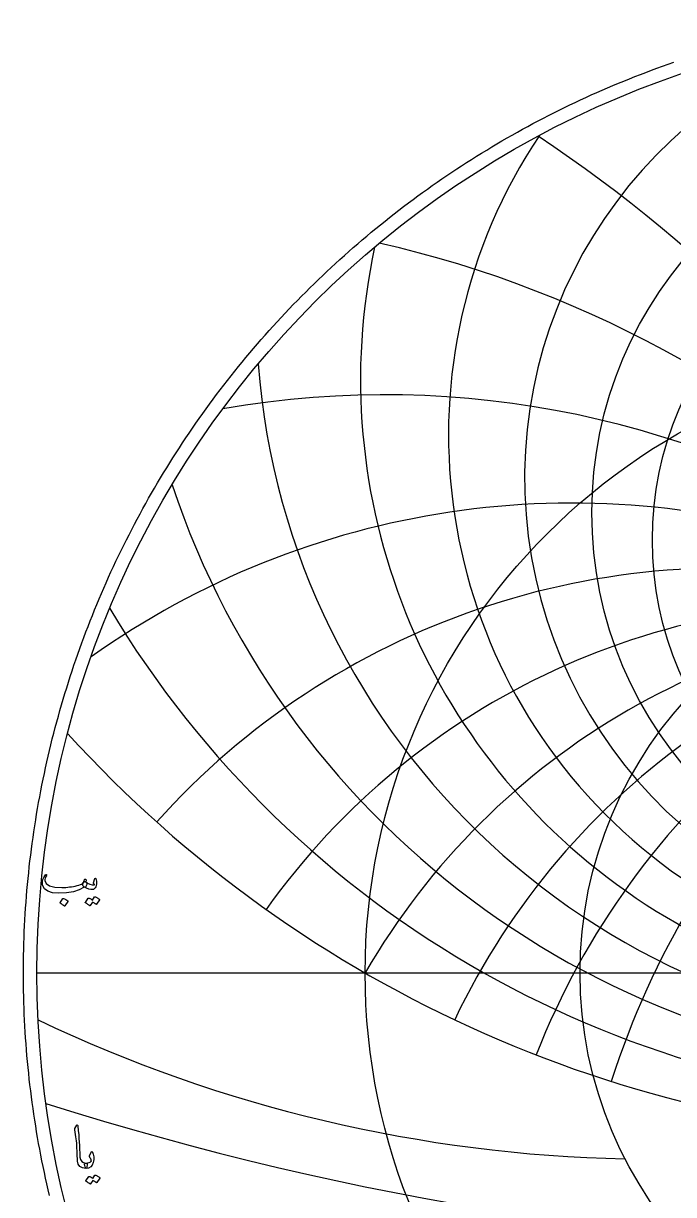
# Model space of a CAD drawing. Header units: millimetres. Extents: x -62 to 62, y -62 to 63.
# Drawn here: x -61.6 to -20.1, y -14.2 to 60.8 of the extents above; entities that cross this region are included whole.
import ezdxf

# ---------------------------------------------------------------- set-up
doc = ezdxf.new("R2010")
doc.units = ezdxf.units.MM
for name, color, linetype in [('CUT_OUTER', 1, 'Continuous'), ('ENGRAVE', 7, 'Continuous'), ('ENGRAVE_FINE', 8, 'Continuous'), ('TEXT', 5, 'Continuous')]:
    doc.layers.add(name, color=color, linetype=linetype)

msp = doc.modelspace()

# ---------------------------------------------------------------- linework, layer by layer
at = {"layer": 'CUT_OUTER'}
msp.add_lwpolyline([(-59.9453, -14.2361), (-60.0315, -13.868), (-60.1154, -13.4994), (-60.1971, -13.1303), (-60.2766, -12.7606), (-60.3537, -12.3906), (-60.4286, -12.02), (-60.5012, -11.649), (-60.5716, -11.2775), (-60.6396, -10.9057), (-60.7054, -10.5334), (-60.7689, -10.1607), (-60.8301, -9.7876), (-60.889, -9.4142), (-60.9456, -9.0404), (-61, -8.6663), (-61.052, -8.2919), (-61.1017, -7.9171), (-61.1491, -7.542), (-61.1943, -7.1667), (-61.2371, -6.7911), (-61.2776, -6.4152), (-61.3158, -6.0391), (-61.3517, -5.6627), (-61.3853, -5.2862), (-61.4166, -4.9094), (-61.4456, -4.5325), (-61.4722, -4.1554), (-61.4966, -3.7781), (-61.5186, -3.4007), (-61.5383, -3.0232), (-61.5557, -2.6455), (-61.5708, -2.2678), (-61.5835, -1.89), (-61.5939, -1.512), (-61.6021, -1.1341), (-61.6079, -0.7561), (-61.6113, -0.378), (-61.6125, 0), (-61.6113, 0.378), (-61.6079, 0.7561), (-61.6021, 1.1341), (-61.5939, 1.512), (-61.5835, 1.89), (-61.5708, 2.2678), (-61.5557, 2.6455), (-61.5383, 3.0232), (-61.5186, 3.4007), (-61.4966, 3.7781), (-61.4722, 4.1554), (-61.4456, 4.5325), (-61.4166, 4.9094), (-61.3853, 5.2862), (-61.3517, 5.6627), (-61.3158, 6.0391), (-61.2776, 6.4152), (-61.2371, 6.7911), (-61.1943, 7.1667), (-61.1491, 7.542), (-61.1017, 7.9171), (-61.052, 8.2919), (-61, 8.6663), (-60.9456, 9.0404), (-60.889, 9.4142), (-60.8301, 9.7876), (-60.7689, 10.1607), (-60.7054, 10.5334), (-60.6396, 10.9057), (-60.5716, 11.2775), (-60.5012, 11.649), (-60.4286, 12.02), (-60.3537, 12.3906), (-60.2766, 12.7606), (-60.1971, 13.1303), (-60.1154, 13.4994), (-60.0315, 13.868), (-59.9453, 14.2361), (-59.8568, 14.6036), (-59.7661, 14.9706), (-59.6731, 15.3371), (-59.5778, 15.7029), (-59.4804, 16.0682), (-59.3807, 16.4328), (-59.2787, 16.7969), (-59.1745, 17.1603), (-59.0681, 17.5231), (-58.9595, 17.8852), (-58.8486, 18.2466), (-58.7356, 18.6073), (-58.6203, 18.9674), (-58.5028, 19.3267), (-58.3831, 19.6853), (-58.2612, 20.0432), (-58.1372, 20.4003), (-58.0109, 20.7566), (-57.8824, 21.1122), (-57.7518, 21.4669), (-57.619, 21.8209), (-57.484, 22.174), (-57.3469, 22.5263), (-57.2076, 22.8778), (-57.0661, 23.2284), (-56.9225, 23.5781), (-56.7768, 23.9269), (-56.6289, 24.2748), (-56.4789, 24.6218), (-56.3267, 24.9679), (-56.1725, 25.3131), (-56.0161, 25.6573), (-55.8576, 26.0005), (-55.697, 26.3427), (-55.5344, 26.684), (-55.3696, 27.0242), (-55.2027, 27.3635), (-55.0338, 27.7017), (-54.8628, 28.0388), (-54.6897, 28.3749), (-54.5146, 28.71), (-54.3374, 29.0439), (-54.1581, 29.3768), (-53.9769, 29.7085), (-53.7936, 30.0392), (-53.6082, 30.3687), (-53.4209, 30.6971), (-53.2315, 31.0243), (-53.0402, 31.3503), (-52.8468, 31.6752), (-52.6515, 31.9988), (-52.4541, 32.3213), (-52.2548, 32.6425), (-52.0535, 32.9625), (-51.8503, 33.2813), (-51.6451, 33.5988), (-51.438, 33.9151), (-51.2289, 34.2301), (-51.0179, 34.5438), (-50.805, 34.8562), (-50.5902, 35.1672), (-50.3734, 35.477), (-50.1548, 35.7854), (-49.9343, 36.0925), (-49.7119, 36.3982), (-49.4876, 36.7025), (-49.2615, 37.0055), (-49.0335, 37.307), (-48.8037, 37.6072), (-48.572, 37.906), (-48.3385, 38.2033), (-48.1032, 38.4992), (-47.866, 38.7936), (-47.6271, 39.0866), (-47.3864, 39.3781), (-47.1439, 39.6681), (-46.8996, 39.9566), (-46.6535, 40.2436), (-46.4057, 40.5291), (-46.1562, 40.8131), (-45.9049, 41.0955), (-45.6519, 41.3764), (-45.3971, 41.6558), (-45.1407, 41.9335), (-44.8825, 42.2097), (-44.6227, 42.4843), (-44.3612, 42.7573), (-44.098, 43.0287), (-43.8331, 43.2985), (-43.5666, 43.5666), (-43.2985, 43.8331), (-43.0287, 44.098), (-42.7573, 44.3612), (-42.4843, 44.6227), (-42.2097, 44.8825), (-41.9335, 45.1407), (-41.6558, 45.3971), (-41.3764, 45.6519), (-41.0955, 45.9049), (-40.8131, 46.1562), (-40.5291, 46.4057), (-40.2436, 46.6535), (-39.9566, 46.8996), (-39.6681, 47.1439), (-39.3781, 47.3864), (-39.0866, 47.6271), (-38.7936, 47.866), (-38.4992, 48.1032), (-38.2033, 48.3385), (-37.906, 48.572), (-37.6072, 48.8037), (-37.307, 49.0335), (-37.0055, 49.2615), (-36.7025, 49.4876), (-36.3982, 49.7119), (-36.0925, 49.9343), (-35.7854, 50.1548), (-35.477, 50.3734), (-35.1672, 50.5902), (-34.8562, 50.805), (-34.5438, 51.0179), (-34.2301, 51.2289), (-33.9151, 51.438), (-33.5988, 51.6451), (-33.2813, 51.8503), (-32.9625, 52.0535), (-32.6425, 52.2548), (-32.3213, 52.4541), (-31.9988, 52.6515), (-31.6752, 52.8468), (-31.3503, 53.0402), (-31.0243, 53.2315), (-30.6971, 53.4209), (-30.3687, 53.6082), (-30.0392, 53.7936), (-29.7085, 53.9769), (-29.3768, 54.1581), (-29.0439, 54.3374), (-28.71, 54.5146), (-28.3749, 54.6897), (-28.0388, 54.8628), (-27.7017, 55.0338), (-27.3635, 55.2027), (-27.0242, 55.3696), (-26.684, 55.5344), (-26.3427, 55.697), (-26.0005, 55.8576), (-25.6573, 56.0161), (-25.3131, 56.1725), (-24.9679, 56.3267), (-24.6218, 56.4789), (-24.2748, 56.6289), (-23.9269, 56.7768), (-23.5781, 56.9225), (-23.2284, 57.0661), (-22.8778, 57.2076), (-22.5263, 57.3469), (-22.174, 57.484), (-21.8209, 57.619), (-21.4669, 57.7518), (-21.1122, 57.8824), (-20.7566, 58.0109), (-20.4003, 58.1372), (-20.0432, 58.2612)], dxfattribs=at)
at = {"layer": 'ENGRAVE'}
msp.add_lwpolyline([(-60.75, 0), (60.75, 0)], dxfattribs=at)
for centre, radius in [((0, 0), 60.75), ((0, 29.4566), 25.277), ((0, 27.7028), 21.4045), ((0, 0), 39.7663), ((0, 0), 26.0306)]:
    msp.add_circle(centre, radius, dxfattribs=at)
for centre, radius, start, end in [((0, 31.6594), 29.5753, 104.436571, 75.563429), ((0, 34.4386), 34.4386, 146.229962, 33.770038), ((0, 37.9809), 40.0649, 167.806282, 12.193718), ((0, 42.5685), 46.7481, 184.422486, 355.577514), ((0, 48.6482), 54.9466, 198.487195, 341.512805), ((0, 56.9678), 65.4203, 210.960954, 329.039046), ((0, -22.9591), 45.9182, 30, 150), ((0, -22.9591), 45.9182, 30, 150), ((0, 68.8773), 79.5326, 222.338487, 317.661513), ((-21.3212, 79.5719), 91.4748, 244.518396, 268.848651)]:
    msp.add_arc(centre, radius, start, end, dxfattribs=at)
at = {"layer": 'ENGRAVE_FINE'}
for centre, radius, start, end in [((-79.5326, -22.9591), 91.8364, 8.213211, 56.402398), ((-79.5326, -22.9591), 91.8364, 8.213211, 56.402398), ((-54.7232, -22.9591), 71.436, 11.140372, 77.171494), ((-54.7232, -22.9591), 71.436, 11.140372, 77.171494), ((-38.5299, -22.9591), 59.9419, 14.244026, 99.935714), ((-38.5299, -22.9591), 59.9419, 14.244026, 99.935714), ((-26.5109, -22.9591), 53.0217, 17.587954, 125.482575), ((-26.5109, -22.9591), 53.0217, 17.587954, 125.482575), ((26.5109, -22.9591), 53.0217, 54.517425, 162.412046), ((26.5109, -22.9591), 53.0217, 54.517425, 162.412046), ((-16.7128, -22.9591), 48.8651, 21.252599, 138.119191), ((-16.7128, -22.9591), 48.8651, 21.252599, 138.119191), ((16.7128, -22.9591), 48.8651, 41.880809, 158.747401), ((16.7128, -22.9591), 48.8651, 41.880809, 158.747401), ((-8.0966, -22.9591), 46.6265, 25.342886, 144.580376), ((-8.0966, -22.9591), 46.6265, 25.342886, 144.580376), ((8.0966, -22.9591), 46.6265, 35.419624, 154.657114), ((8.0966, -22.9591), 46.6265, 35.419624, 154.657114), ((0, 180.323), 198.0281, 252.309853, 287.690147)]:
    msp.add_arc(centre, radius, start, end, dxfattribs=at)
at = {"layer": 'TEXT'}
for points in [[(-57.6342, 5.8268), (-57.6305, 5.8249), (-57.627, 5.823), (-57.6238, 5.8211), (-57.6208, 5.8192), (-57.6178, 5.817), (-57.6145, 5.8144), (-57.6111, 5.8113), (-57.6073, 5.8077), (-57.5765, 5.7713), (-57.5642, 5.7195), (-57.5707, 5.6525), (-57.5959, 5.5701), (-57.6191, 5.52), (-57.6428, 5.4886), (-57.667, 5.4759), (-57.6917, 5.4819), (-57.7041, 5.4879), (-57.7147, 5.4905), (-57.7233, 5.4898), (-57.73, 5.4858), (-58.0442, 5.3138), (-58.4198, 5.1926), (-58.8567, 5.1222), (-59.3549, 5.1025), (-59.7577, 5.137), (-60.0619, 5.229), (-60.2674, 5.3785), (-60.3742, 5.5854), (-60.3908, 5.6831), (-60.3944, 5.7808), (-60.385, 5.8786), (-60.3627, 5.9763), (-60.3323, 6.0628), (-60.2947, 6.142), (-60.2499, 6.2141), (-60.198, 6.279), (-60.1881, 6.2872), (-60.1778, 6.2924), (-60.1671, 6.2948), (-60.1558, 6.2944), (-60.1453, 6.2898), (-60.1366, 6.2838), (-60.1299, 6.2764), (-60.1251, 6.2675), (-60.123, 6.2589), (-60.1242, 6.2484), (-60.1287, 6.2359), (-60.1366, 6.2216), (-60.1922, 6.1401), (-60.2286, 6.0606), (-60.2459, 5.983), (-60.2439, 5.9073), (-60.1529, 5.7176), (-59.9412, 5.5816), (-59.6087, 5.4992), (-59.1556, 5.4704), (-59.0312, 5.4723), (-58.907, 5.4781), (-58.783, 5.4877), (-58.6593, 5.5011), (-58.5366, 5.5183), (-58.4155, 5.5394), (-58.2961, 5.5643), (-58.1784, 5.5931), (-58.0641, 5.6256), (-57.9705, 5.6582), (-57.8974, 5.6908), (-57.8449, 5.7234), (-57.8247, 5.7406), (-57.8061, 5.7617), (-57.7893, 5.7866), (-57.7741, 5.8153), (-57.7598, 5.8474), (-57.7458, 5.8824), (-57.732, 5.9202), (-57.7185, 5.961), (-57.7132, 5.9734), (-57.7051, 5.984), (-57.6941, 5.9926), (-57.6802, 5.9993), (-57.6653, 6.0029), (-57.6514, 6.0022), (-57.6385, 5.9971), (-57.6265, 5.9878), (-57.6169, 5.9749), (-57.6112, 5.959), (-57.6093, 5.9404), (-57.6112, 5.9188)], [(-57.7491, 5.5202), (-57.7908, 5.5598), (-57.8124, 5.6093), (-57.8138, 5.669), (-57.7951, 5.7387), (-57.7547, 5.8012), (-57.7175, 5.8393), (-57.6838, 5.8529), (-57.6533, 5.8422), (-57.5096, 5.7471), (-57.3659, 5.6802), (-57.2222, 5.6417), (-57.0785, 5.6314), (-57.0735, 5.6323), (-57.0699, 5.6352), (-57.0677, 5.64), (-57.067, 5.6467), (-57.0706, 5.6594), (-57.0814, 5.6783), (-57.0993, 5.7035), (-57.1245, 5.7349), (-57.1293, 5.7444), (-57.1321, 5.754), (-57.1331, 5.7636), (-57.1321, 5.7732), (-57.0402, 6.0376), (-57.0359, 6.0477), (-57.0306, 6.0548), (-57.0244, 6.0592), (-57.0172, 6.0606), (-57.01, 6.0594), (-57.0038, 6.0558), (-56.9985, 6.0498), (-56.9942, 6.0414), (-56.9654, 5.9555), (-56.9482, 5.8699), (-56.9425, 5.7849), (-56.9482, 5.7004), (-56.9669, 5.5952), (-56.9923, 5.5097), (-57.0244, 5.4438), (-57.0632, 5.3976), (-57.0926, 5.3722), (-57.1197, 5.3535), (-57.1444, 5.3416), (-57.1666, 5.3363), (-57.295, 5.3334), (-57.4349, 5.3631), (-57.5863, 5.4254), (-57.7491, 5.5202)], [(-59.0866, 4.7615), (-59.0818, 4.7663), (-59.0751, 4.7691), (-59.0665, 4.7701), (-59.0559, 4.7691), (-58.9815, 4.7389), (-58.9113, 4.7021), (-58.8454, 4.6585), (-58.7839, 4.6082), (-58.7779, 4.6005), (-58.7752, 4.5928), (-58.7759, 4.5852), (-58.78, 4.5775), (-58.9601, 4.2863), (-58.9668, 4.2793), (-58.9755, 4.2776), (-58.986, 4.2812), (-58.9985, 4.2901), (-59.0092, 4.2978), (-59.0262, 4.3093), (-59.0495, 4.3246), (-59.0789, 4.3437), (-59.1151, 4.3667), (-59.1585, 4.3936), (-59.209, 4.4242), (-59.2667, 4.4587), (-59.2744, 4.4645), (-59.2782, 4.4702), (-59.2782, 4.476), (-59.2744, 4.4817)], [(-57.067, 4.8688), (-57.0622, 4.8736), (-57.0555, 4.8764), (-57.0469, 4.8774), (-57.0363, 4.8764), (-56.9986, 4.8623), (-56.9621, 4.8467), (-56.9268, 4.8297), (-56.8926, 4.8113), (-56.8595, 4.7912), (-56.827, 4.7691), (-56.7953, 4.7452), (-56.7643, 4.7193), (-56.7583, 4.7114), (-56.7556, 4.703), (-56.7563, 4.6942), (-56.7604, 4.6848), (-56.9444, 4.3936), (-56.9494, 4.3897), (-56.9568, 4.3897), (-56.9666, 4.3936), (-56.9789, 4.4012), (-56.9872, 4.4083), (-57.0009, 4.418), (-57.0198, 4.4303), (-57.044, 4.4453), (-57.0737, 4.4631), (-57.1092, 4.4841), (-57.1504, 4.5082), (-57.1973, 4.5354), (-57.3429, 4.3093), (-57.3496, 4.3023), (-57.3583, 4.3006), (-57.3688, 4.3042), (-57.3812, 4.3131), (-57.392, 4.3208), (-57.409, 4.3322), (-57.4323, 4.3476), (-57.4617, 4.3667), (-57.4979, 4.3897), (-57.5412, 4.4166), (-57.5918, 4.4472), (-57.6495, 4.4817), (-57.6555, 4.4875), (-57.6581, 4.4932), (-57.6574, 4.499), (-57.6533, 4.5047), (-57.4656, 4.7845), (-57.4608, 4.7892), (-57.4541, 4.7921), (-57.4454, 4.7931), (-57.4349, 4.7921), (-57.4028, 4.7817), (-57.3717, 4.7696), (-57.3415, 4.7558), (-57.3123, 4.7404), (-57.284, 4.7235), (-57.2567, 4.7054), (-57.2303, 4.6861), (-57.205, 4.6657)], [(-58.1963, -9.7443), (-58.1889, -9.7328), (-58.1819, -9.7252), (-58.1755, -9.7213), (-58.1695, -9.7213), (-58.1604, -9.7264), (-58.1522, -9.7415), (-58.145, -9.7666), (-58.1388, -9.8018), (-58.1072, -10.088), (-58.0813, -10.3527), (-58.0612, -10.5958), (-58.0468, -10.8174), (-58.0376, -11.0068), (-58.0291, -11.1766), (-58.0213, -11.3268), (-58.0143, -11.4573), (-58.0082, -11.5682), (-58.0032, -11.6595), (-57.9995, -11.7311), (-57.997, -11.7831), (-57.963, -11.9388), (-57.8878, -12.0533), (-57.7714, -12.1266), (-57.6138, -12.1586), (-57.57, -12.1701), (-57.5419, -12.197), (-57.5297, -12.2391), (-57.5333, -12.2966), (-57.5513, -12.3871), (-57.5707, -12.4518), (-57.5915, -12.4906), (-57.6138, -12.5036), (-57.8356, -12.4743), (-57.9989, -12.3867), (-58.1038, -12.2406), (-58.1503, -12.036), (-58.1576, -11.9382), (-58.1642, -11.8401), (-58.1701, -11.7418), (-58.1752, -11.6432), (-58.1799, -11.5444), (-58.1843, -11.4454), (-58.1885, -11.3461), (-58.1925, -11.2466), (-58.1996, -11.0568), (-58.2097, -10.8859), (-58.2226, -10.7339), (-58.2385, -10.6008), (-58.2571, -10.4731), (-58.2787, -10.3369), (-58.3031, -10.1923), (-58.3304, -10.0394), (-58.334, -10.0119), (-58.3333, -9.9867), (-58.3283, -9.964), (-58.3189, -9.9436)], [(-57.3839, -11.6949), (-57.2766, -11.4573), (-57.2607, -11.4312), (-57.244, -11.4219), (-57.2263, -11.4293), (-57.2076, -11.4535), (-57.1731, -11.526), (-57.1463, -11.6015), (-57.1271, -11.6802), (-57.1156, -11.762), (-57.112, -11.8474), (-57.1166, -11.9369), (-57.1293, -12.0304), (-57.1501, -12.128), (-57.2136, -12.2923), (-57.312, -12.4097), (-57.4454, -12.4801), (-57.6138, -12.5036), (-57.6332, -12.4913), (-57.6531, -12.4547), (-57.6734, -12.3936), (-57.6943, -12.3081), (-57.7003, -12.2624), (-57.6991, -12.2248), (-57.6907, -12.1953), (-57.6751, -12.174), (-57.6627, -12.1658), (-57.6483, -12.1606), (-57.632, -12.1582), (-57.6138, -12.1586), (-57.5077, -12.1553), (-57.4155, -12.1337), (-57.3372, -12.094), (-57.2727, -12.036), (-57.2698, -12.0315), (-57.2689, -12.0255), (-57.2698, -12.0181), (-57.2727, -12.0092), (-57.2878, -11.9551), (-57.3101, -11.9), (-57.3395, -11.8439), (-57.3762, -11.7869), (-57.3882, -11.7654), (-57.3934, -11.7428), (-57.392, -11.7194), (-57.3839, -11.6949)], [(-57.0428, -12.9366), (-57.038, -12.9318), (-57.0313, -12.9289), (-57.0227, -12.928), (-57.0121, -12.9289), (-56.9744, -12.9431), (-56.9379, -12.9586), (-56.9025, -12.9756), (-56.8684, -12.9941), (-56.8352, -13.0142), (-56.8028, -13.0362), (-56.7711, -13.0602), (-56.74, -13.0861), (-56.734, -13.094), (-56.7314, -13.1023), (-56.7321, -13.1112), (-56.7362, -13.1205), (-56.9202, -13.4118), (-56.9252, -13.4156), (-56.9326, -13.4156), (-56.9424, -13.4118), (-56.9546, -13.4041), (-56.963, -13.3971), (-56.9767, -13.3874), (-56.9956, -13.375), (-57.0198, -13.3601), (-57.0495, -13.3422), (-57.0849, -13.3213), (-57.1261, -13.2972), (-57.1731, -13.27), (-57.3187, -13.4961), (-57.3254, -13.5031), (-57.334, -13.5047), (-57.3446, -13.5011), (-57.357, -13.4923), (-57.3678, -13.4846), (-57.3848, -13.4731), (-57.408, -13.4578), (-57.4375, -13.4386), (-57.4737, -13.4156), (-57.517, -13.3888), (-57.5676, -13.3581), (-57.6253, -13.3237), (-57.6313, -13.3179), (-57.6339, -13.3122), (-57.6332, -13.3064), (-57.6291, -13.3007), (-57.4413, -13.0209), (-57.4366, -13.0161), (-57.4298, -13.0132), (-57.4212, -13.0123), (-57.4107, -13.0132), (-57.3786, -13.0237), (-57.3475, -13.0358), (-57.3173, -13.0495), (-57.2881, -13.065), (-57.2598, -13.0819), (-57.2325, -13.0999), (-57.2061, -13.1192), (-57.1807, -13.1397)]]:
    msp.add_lwpolyline(points, close=True, dxfattribs=at)

doc.saveas('drawing.dxf')
